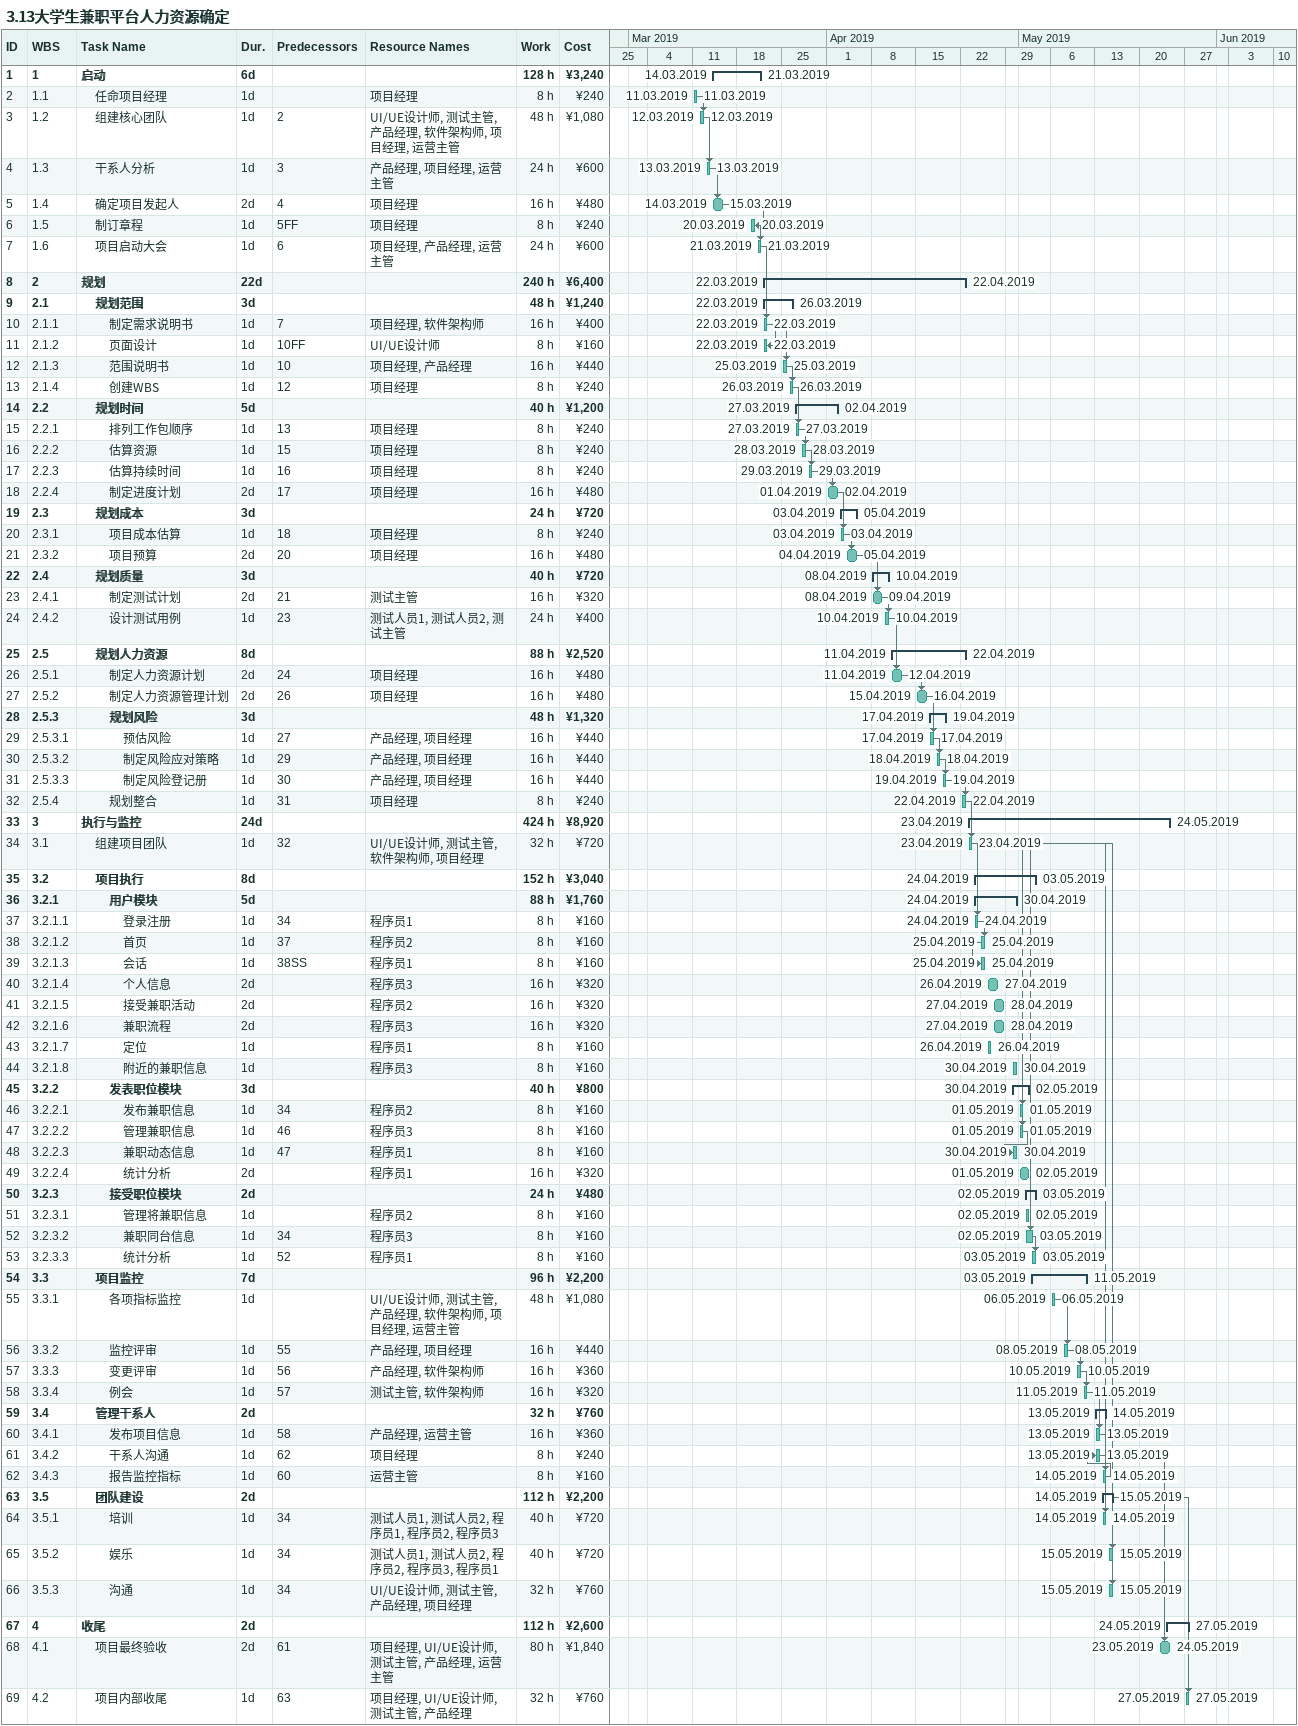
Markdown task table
3.13大学生兼职平台人力资源确定

| ID | WBS | Task | Duration | Start | Finish | Predecessors | Resources | Work (h) | Cost (¥) |
|---|---|---|---|---|---|---|---|---|---|
| 1 | 1 | **启动** | 6d | 2019-03-14 | 2019-03-21 |  |  | 128 | 3240 |
| 2 | 1.1 | 任命项目经理 | 1d | 2019-03-11 | 2019-03-11 |  | 项目经理 | 8 | 240 |
| 3 | 1.2 | 组建核心团队 | 1d | 2019-03-12 | 2019-03-12 | 2 | UI/UE设计师, 测试主管, 产品经理, 软件架构师, 项目经理, 运营主管 | 48 | 1080 |
| 4 | 1.3 | 干系人分析 | 1d | 2019-03-13 | 2019-03-13 | 3 | 产品经理, 项目经理, 运营主管 | 24 | 600 |
| 5 | 1.4 | 确定项目发起人 | 2d | 2019-03-14 | 2019-03-15 | 4 | 项目经理 | 16 | 480 |
| 6 | 1.5 | 制订章程 | 1d | 2019-03-20 | 2019-03-20 | 5FF | 项目经理 | 8 | 240 |
| 7 | 1.6 | 项目启动大会 | 1d | 2019-03-21 | 2019-03-21 | 6 | 项目经理, 产品经理, 运营主管 | 24 | 600 |
| 8 | 2 | **规划** | 22d | 2019-03-22 | 2019-04-22 |  |  | 240 | 6400 |
| 9 | 2.1 | **规划范围** | 3d | 2019-03-22 | 2019-03-26 |  |  | 48 | 1240 |
| 10 | 2.1.1 | 制定需求说明书 | 1d | 2019-03-22 | 2019-03-22 | 7 | 项目经理, 软件架构师 | 16 | 400 |
| 11 | 2.1.2 | 页面设计 | 1d | 2019-03-22 | 2019-03-22 | 10FF | UI/UE设计师 | 8 | 160 |
| 12 | 2.1.3 | 范围说明书 | 1d | 2019-03-25 | 2019-03-25 | 10 | 项目经理, 产品经理 | 16 | 440 |
| 13 | 2.1.4 | 创建WBS | 1d | 2019-03-26 | 2019-03-26 | 12 | 项目经理 | 8 | 240 |
| 14 | 2.2 | **规划时间** | 5d | 2019-03-27 | 2019-04-02 |  |  | 40 | 1200 |
| 15 | 2.2.1 | 排列工作包顺序 | 1d | 2019-03-27 | 2019-03-27 | 13 | 项目经理 | 8 | 240 |
| 16 | 2.2.2 | 估算资源 | 1d | 2019-03-28 | 2019-03-28 | 15 | 项目经理 | 8 | 240 |
| 17 | 2.2.3 | 估算持续时间 | 1d | 2019-03-29 | 2019-03-29 | 16 | 项目经理 | 8 | 240 |
| 18 | 2.2.4 | 制定进度计划 | 2d | 2019-04-01 | 2019-04-02 | 17 | 项目经理 | 16 | 480 |
| 19 | 2.3 | **规划成本** | 3d | 2019-04-03 | 2019-04-05 |  |  | 24 | 720 |
| 20 | 2.3.1 | 项目成本估算 | 1d | 2019-04-03 | 2019-04-03 | 18 | 项目经理 | 8 | 240 |
| 21 | 2.3.2 | 项目预算 | 2d | 2019-04-04 | 2019-04-05 | 20 | 项目经理 | 16 | 480 |
| 22 | 2.4 | **规划质量** | 3d | 2019-04-08 | 2019-04-10 |  |  | 40 | 720 |
| 23 | 2.4.1 | 制定测试计划 | 2d | 2019-04-08 | 2019-04-09 | 21 | 测试主管 | 16 | 320 |
| 24 | 2.4.2 | 设计测试用例 | 1d | 2019-04-10 | 2019-04-10 | 23 | 测试人员1, 测试人员2, 测试主管 | 24 | 400 |
| 25 | 2.5 | **规划人力资源** | 8d | 2019-04-11 | 2019-04-22 |  |  | 88 | 2520 |
| 26 | 2.5.1 | 制定人力资源计划 | 2d | 2019-04-11 | 2019-04-12 | 24 | 项目经理 | 16 | 480 |
| 27 | 2.5.2 | 制定人力资源管理计划 | 2d | 2019-04-15 | 2019-04-16 | 26 | 项目经理 | 16 | 480 |
| 28 | 2.5.3 | **规划风险** | 3d | 2019-04-17 | 2019-04-19 |  |  | 48 | 1320 |
| 29 | 2.5.3.1 | 预估风险 | 1d | 2019-04-17 | 2019-04-17 | 27 | 产品经理, 项目经理 | 16 | 440 |
| 30 | 2.5.3.2 | 制定风险应对策略 | 1d | 2019-04-18 | 2019-04-18 | 29 | 产品经理, 项目经理 | 16 | 440 |
| 31 | 2.5.3.3 | 制定风险登记册 | 1d | 2019-04-19 | 2019-04-19 | 30 | 产品经理, 项目经理 | 16 | 440 |
| 32 | 2.5.4 | 规划整合 | 1d | 2019-04-22 | 2019-04-22 | 31 | 项目经理 | 8 | 240 |
| 33 | 3 | **执行与监控** | 24d | 2019-04-23 | 2019-05-24 |  |  | 424 | 8920 |
| 34 | 3.1 | 组建项目团队 | 1d | 2019-04-23 | 2019-04-23 | 32 | UI/UE设计师, 测试主管, 软件架构师, 项目经理 | 32 | 720 |
| 35 | 3.2 | **项目执行** | 8d | 2019-04-24 | 2019-05-03 |  |  | 152 | 3040 |
| 36 | 3.2.1 | **用户模块** | 5d | 2019-04-24 | 2019-04-30 |  |  | 88 | 1760 |
| 37 | 3.2.1.1 | 登录注册 | 1d | 2019-04-24 | 2019-04-24 | 34 | 程序员1 | 8 | 160 |
| 38 | 3.2.1.2 | 首页 | 1d | 2019-04-25 | 2019-04-25 | 37 | 程序员2 | 8 | 160 |
| 39 | 3.2.1.3 | 会话 | 1d | 2019-04-25 | 2019-04-25 | 38SS | 程序员1 | 8 | 160 |
| 40 | 3.2.1.4 | 个人信息 | 2d | 2019-04-26 | 2019-04-27 |  | 程序员3 | 16 | 320 |
| 41 | 3.2.1.5 | 接受兼职活动 | 2d | 2019-04-27 | 2019-04-28 |  | 程序员2 | 16 | 320 |
| 42 | 3.2.1.6 | 兼职流程 | 2d | 2019-04-27 | 2019-04-28 |  | 程序员3 | 16 | 320 |
| 43 | 3.2.1.7 | 定位 | 1d | 2019-04-26 | 2019-04-26 |  | 程序员1 | 8 | 160 |
| 44 | 3.2.1.8 | 附近的兼职信息 | 1d | 2019-04-30 | 2019-04-30 |  | 程序员3 | 8 | 160 |
| 45 | 3.2.2 | **发表职位模块** | 3d | 2019-04-30 | 2019-05-02 |  |  | 40 | 800 |
| 46 | 3.2.2.1 | 发布兼职信息 | 1d | 2019-05-01 | 2019-05-01 | 34 | 程序员2 | 8 | 160 |
| 47 | 3.2.2.2 | 管理兼职信息 | 1d | 2019-05-01 | 2019-05-01 | 46 | 程序员3 | 8 | 160 |
| 48 | 3.2.2.3 | 兼职动态信息 | 1d | 2019-04-30 | 2019-04-30 | 47 | 程序员1 | 8 | 160 |
| 49 | 3.2.2.4 | 统计分析 | 2d | 2019-05-01 | 2019-05-02 |  | 程序员1 | 16 | 320 |
| 50 | 3.2.3 | **接受职位模块** | 2d | 2019-05-02 | 2019-05-03 |  |  | 24 | 480 |
| 51 | 3.2.3.1 | 管理将兼职信息 | 1d | 2019-05-02 | 2019-05-02 |  | 程序员2 | 8 | 160 |
| 52 | 3.2.3.2 | 兼职同台信息 | 1d | 2019-05-02 | 2019-05-03 | 34 | 程序员3 | 8 | 160 |
| 53 | 3.2.3.3 | 统计分析 | 1d | 2019-05-03 | 2019-05-03 | 52 | 程序员1 | 8 | 160 |
| 54 | 3.3 | **项目监控** | 7d | 2019-05-03 | 2019-05-11 |  |  | 96 | 2200 |
| 55 | 3.3.1 | 各项指标监控 | 1d | 2019-05-06 | 2019-05-06 |  | UI/UE设计师, 测试主管, 产品经理, 软件架构师, 项目经理, 运营主管 | 48 | 1080 |
| 56 | 3.3.2 | 监控评审 | 1d | 2019-05-08 | 2019-05-08 | 55 | 产品经理, 项目经理 | 16 | 440 |
| 57 | 3.3.3 | 变更评审 | 1d | 2019-05-10 | 2019-05-10 | 56 | 产品经理, 软件架构师 | 16 | 360 |
| 58 | 3.3.4 | 例会 | 1d | 2019-05-11 | 2019-05-11 | 57 | 测试主管, 软件架构师 | 16 | 320 |
| 59 | 3.4 | **管理干系人** | 2d | 2019-05-13 | 2019-05-14 |  |  | 32 | 760 |
| 60 | 3.4.1 | 发布项目信息 | 1d | 2019-05-13 | 2019-05-13 | 58 | 产品经理, 运营主管 | 16 | 360 |
| 61 | 3.4.2 | 干系人沟通 | 1d | 2019-05-13 | 2019-05-13 | 62 | 项目经理 | 8 | 240 |
| 62 | 3.4.3 | 报告监控指标 | 1d | 2019-05-14 | 2019-05-14 | 60 | 运营主管 | 8 | 160 |
| 63 | 3.5 | **团队建设** | 2d | 2019-05-14 | 2019-05-15 |  |  | 112 | 2200 |
| 64 | 3.5.1 | 培训 | 1d | 2019-05-14 | 2019-05-14 | 34 | 测试人员1, 测试人员2, 程序员1, 程序员2, 程序员3 | 40 | 720 |
| 65 | 3.5.2 | 娱乐 | 1d | 2019-05-15 | 2019-05-15 | 34 | 测试人员1, 测试人员2, 程序员2, 程序员3, 程序员1 | 40 | 720 |
| 66 | 3.5.3 | 沟通 | 1d | 2019-05-15 | 2019-05-15 | 34 | UI/UE设计师, 测试主管, 产品经理, 项目经理 | 32 | 760 |
| 67 | 4 | **收尾** | 2d | 2019-05-24 | 2019-05-27 |  |  | 112 | 2600 |
| 68 | 4.1 | 项目最终验收 | 2d | 2019-05-23 | 2019-05-24 | 61 | 项目经理, UI/UE设计师, 测试主管, 产品经理, 运营主管 | 80 | 1840 |
| 69 | 4.2 | 项目内部收尾 | 1d | 2019-05-27 | 2019-05-27 | 63 | 项目经理, UI/UE设计师, 测试主管, 产品经理 | 32 | 760 |
